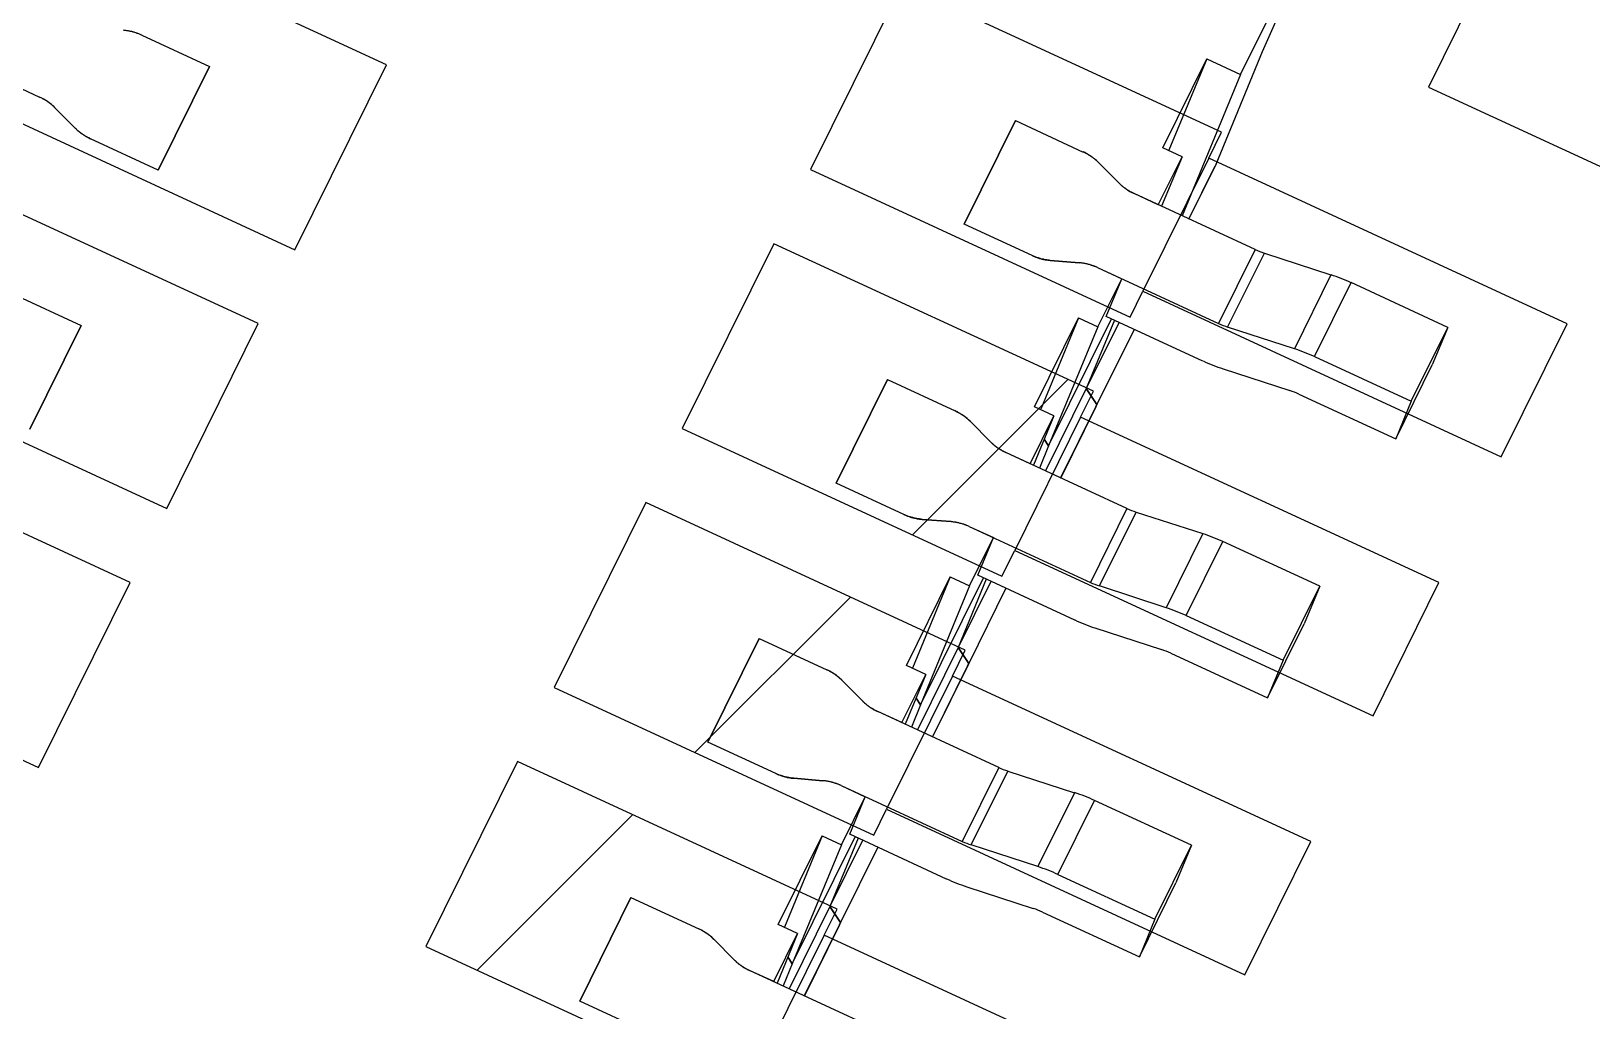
# Model space of a CAD drawing. Header units: millimetres. Extents: x 7 to 507, y -14 to 339.
# Drawn here: x 133.097 to 134.267, y 234.644 to 235.378 of the extents above; entities that cross this region are included whole.
import ezdxf

# ---------------------------------------------------------------- set-up
doc = ezdxf.new("R2010")
doc.units = ezdxf.units.MM
doc.header["$LTSCALE"] = 23.1
doc.layers.get('0').update_dxf_attribs({"linetype": 'CONTINUOUS'})
for name, color, linetype in [('_135680', 7, 'CONTINUOUS'), ('_139725', 7, 'CONTINUOUS'), ('_346969', 7, 'CONTINUOUS'), ('_367983', 7, 'CONTINUOUS'), ('_510059', 7, 'CONTINUOUS'), ('_524098', 7, 'CONTINUOUS'), ('_553651', 7, 'CONTINUOUS')]:
    doc.layers.add(name, color=color, linetype=linetype)

msp = doc.modelspace()

# ---------------------------------------------------------------- linework, layer by layer
at = {"color": 1}
for p, q in [((133.3638, 235.3529), (133.1243, 235.4635)), ((134.1861, 235.4194), (134.1449, 235.3362)), ((133.7503, 235.4129), (133.6816, 235.2743)), ((133.9898, 235.3023), (133.7503, 235.4129)), ((133.2952, 235.2143), (133.3638, 235.3529)), ((134.1449, 235.3362), (134.4098, 235.2139)), ((133.0556, 235.3249), (133.2952, 235.2143)), ((133.9802, 235.2829), (133.9898, 235.3023)), ((133.6816, 235.2743), (133.9212, 235.1637)), ((133.2677, 235.1589), (133.0282, 235.2695)), ((133.6542, 235.2188), (133.5855, 235.0802)), ((133.8937, 235.1082), (133.6542, 235.2188)), ((133.9212, 235.1637), (133.9308, 235.1831)), ((133.1991, 235.0203), (133.2677, 235.1589)), ((132.9595, 235.1309), (133.1991, 235.0203)), ((133.8841, 235.0888), (133.8937, 235.1082)), ((133.1716, 234.9648), (132.9321, 235.0755)), ((133.5855, 235.0802), (133.8251, 234.9696)), ((133.5581, 235.0248), (133.4894, 234.8862)), ((133.7976, 234.9142), (133.5581, 235.0248)), ((133.8251, 234.9696), (133.8347, 234.989)), ((133.103, 234.8262), (133.1716, 234.9648)), ((132.8634, 234.9368), (133.103, 234.8262)), ((133.788, 234.8948), (133.7976, 234.9142)), ((133.4894, 234.8862), (133.729, 234.7756)), ((133.462, 234.8307), (133.3933, 234.6921)), ((133.7015, 234.7201), (133.462, 234.8307)), ((133.729, 234.7756), (133.7386, 234.795)), ((133.6919, 234.7007), (133.7015, 234.7201)), ((133.3933, 234.6921), (133.6329, 234.5815))]:
    msp.add_line(p, q, dxfattribs=at)
at = {"color": 4}
for p, q in [((133.9802, 235.2829), (133.9308, 235.1831)), ((134.2488, 235.1588), (133.9802, 235.2829)), ((133.9308, 235.1831), (134.1994, 235.059)), ((134.1994, 235.059), (134.2488, 235.1588)), ((133.8841, 235.0888), (133.8347, 234.989)), ((134.1527, 234.9648), (133.8841, 235.0888)), ((133.8347, 234.989), (134.1033, 234.865)), ((134.1033, 234.865), (134.1527, 234.9648)), ((133.788, 234.8948), (133.7386, 234.795)), ((134.0566, 234.7707), (133.788, 234.8948)), ((133.7386, 234.795), (134.0072, 234.6709)), ((134.0072, 234.6709), (134.0566, 234.7707)), ((133.6919, 234.7007), (133.6425, 234.6009)), ((133.9605, 234.5767), (133.6919, 234.7007))]:
    msp.add_line(p, q, dxfattribs=at)
at = {"color": 2}
for p, q in [((133.7581, 235.0006), (133.8746, 235.1171)), ((133.595, 234.8375), (133.7115, 234.954)), ((133.4318, 234.6743), (133.5483, 234.7909))]:
    msp.add_line(p, q, dxfattribs=at)
at = {"layer": '_135680', "color": 7}
msp.add_line((133.0842, 235.181), (133.135, 235.1575), dxfattribs=at)
at = {"layer": '_135680', "color": 9}
msp.add_line((133.135, 235.1575), (133.0965, 235.0799), dxfattribs=at)
at = {"layer": '_139725', "color": 7}
for p, q in [((134.004, 235.3455), (134.0562, 235.4508)), ((134.0205, 235.3629), (134.0304, 235.3853)), ((133.1803, 235.3751), (133.2311, 235.3516)), ((133.9457, 235.2907), (133.9786, 235.3572)), ((133.9786, 235.3572), (133.9503, 235.2888)), ((133.9786, 235.3572), (134.004, 235.3455)), ((133.9856, 235.2785), (134.0205, 235.3629)), ((133.1926, 235.274), (133.2311, 235.3516)), ((134.004, 235.3455), (133.9602, 235.2397)), ((133.0856, 235.337), (133.1038, 235.3286)), ((133.1304, 235.3054), (133.1152, 235.3207)), ((133.8353, 235.311), (133.7969, 235.2334)), ((133.8353, 235.311), (133.8861, 235.2875)), ((133.1926, 235.274), (133.1418, 235.2974)), ((133.9602, 235.284), (133.9457, 235.2907)), ((133.8976, 235.2796), (133.9127, 235.2643)), ((133.9423, 235.2479), (133.9602, 235.284)), ((133.9602, 235.284), (133.9448, 235.2468)), ((133.9652, 235.2372), (133.9847, 235.2767)), ((133.9856, 235.2785), (133.9847, 235.2767)), ((133.9423, 235.2479), (133.9242, 235.2563)), ((133.8477, 235.2099), (133.7969, 235.2334)), ((133.8831, 235.2045), (133.8613, 235.2063)), ((133.8967, 235.2009), (133.9149, 235.1925)), ((133.897, 235.1565), (133.9149, 235.1925)), ((133.9032, 235.1643), (133.9149, 235.1925)), ((133.0842, 235.181), (133.135, 235.1575)), ((133.0965, 235.0799), (133.135, 235.1575)), ((133.8496, 235.0966), (133.8825, 235.1632)), ((133.8825, 235.1632), (133.8542, 235.0947)), ((133.8601, 235.0673), (133.9073, 235.1625)), ((133.8825, 235.1632), (133.897, 235.1565)), ((133.9128, 235.1596), (133.8883, 235.1103)), ((133.897, 235.1565), (133.8601, 235.0673)), ((133.9242, 235.1546), (133.8963, 235.0983)), ((133.7392, 235.1169), (133.7008, 235.0393)), ((133.7392, 235.1169), (133.79, 235.0935)), ((133.8963, 235.0983), (133.8883, 235.1103)), ((133.8462, 235.0539), (133.8641, 235.0899)), ((133.8641, 235.0899), (133.8487, 235.0528)), ((133.8641, 235.0899), (133.8496, 235.0966)), ((133.8955, 235.0965), (133.8963, 235.0983)), ((133.8015, 235.0855), (133.8166, 235.0702)), ((133.8568, 235.0724), (133.8601, 235.0673)), ((133.8462, 235.0539), (133.8281, 235.0623)), ((133.7516, 235.0159), (133.7008, 235.0393)), ((133.787, 235.0105), (133.7652, 235.0122)), ((133.8006, 235.0068), (133.8188, 234.9985)), ((133.8009, 234.9624), (133.8188, 234.9985)), ((133.8071, 234.9703), (133.8188, 234.9985)), ((133.7535, 234.9026), (133.7864, 234.9691)), ((133.7864, 234.9691), (133.7581, 234.9007)), ((133.764, 234.8733), (133.8112, 234.9684)), ((133.8009, 234.9624), (133.764, 234.8733)), ((133.7864, 234.9691), (133.8009, 234.9624)), ((133.8167, 234.9656), (133.7922, 234.9163)), ((133.8281, 234.9606), (133.8002, 234.9042)), ((133.6431, 234.9229), (133.6047, 234.8453)), ((133.6431, 234.9229), (133.6939, 234.8994)), ((133.8002, 234.9042), (133.7922, 234.9163)), ((133.768, 234.8959), (133.7535, 234.9026)), ((133.7994, 234.9025), (133.8002, 234.9042)), ((133.7054, 234.8915), (133.7205, 234.8762)), ((133.7501, 234.8599), (133.768, 234.8959)), ((133.768, 234.8959), (133.7526, 234.8587)), ((133.7607, 234.8783), (133.764, 234.8733)), ((133.7501, 234.8599), (133.732, 234.8682)), ((133.6555, 234.8218), (133.6047, 234.8453)), ((133.6909, 234.8164), (133.6691, 234.8182)), ((133.7045, 234.8128), (133.7227, 234.8044)), ((133.7048, 234.7684), (133.7227, 234.8044)), ((133.711, 234.7763), (133.7227, 234.8044)), ((133.6574, 234.7085), (133.6903, 234.7751)), ((133.6903, 234.7751), (133.662, 234.7066)), ((133.6679, 234.6792), (133.7151, 234.7744)), ((133.6903, 234.7751), (133.7048, 234.7684)), ((133.7206, 234.7715), (133.6962, 234.7222)), ((133.7048, 234.7684), (133.6679, 234.6792)), ((133.732, 234.7665), (133.7041, 234.7102)), ((133.547, 234.7289), (133.5086, 234.6512)), ((133.547, 234.7289), (133.5978, 234.7054)), ((133.7041, 234.7102), (133.6962, 234.7222)), ((133.654, 234.6658), (133.6719, 234.7018)), ((133.6719, 234.7018), (133.6565, 234.6647)), ((133.6719, 234.7018), (133.6574, 234.7085)), ((133.7033, 234.7084), (133.7041, 234.7102)), ((133.6093, 234.6974), (133.6244, 234.6821)), ((133.6646, 234.6843), (133.6679, 234.6792)), ((133.654, 234.6658), (133.6359, 234.6742)), ((133.5594, 234.6278), (133.5086, 234.6512))]:
    msp.add_line(p, q, dxfattribs=at)
at = {"layer": '_139725', "color": 9}
msp.add_line((133.9856, 235.2785), (133.9651, 235.2373), dxfattribs=at)
at = {"layer": '_139725', "color": 7}
for points in [[(133.1152, 235.3207), (133.1148, 235.3211), (133.1144, 235.3215), (133.114, 235.3219), (133.1135, 235.3223), (133.1131, 235.3226), (133.1127, 235.323), (133.1122, 235.3234), (133.1117, 235.3238), (133.1112, 235.3242), (133.1107, 235.3246), (133.1102, 235.3249), (133.1097, 235.3253), (133.1092, 235.3256), (133.1087, 235.326), (133.1081, 235.3263), (133.1076, 235.3266), (133.1071, 235.3269), (133.1065, 235.3272), (133.106, 235.3275), (133.1054, 235.3278), (133.1049, 235.3281), (133.1043, 235.3284), (133.1038, 235.3286)], [(133.1418, 235.2974), (133.1413, 235.2977), (133.1408, 235.298), (133.1402, 235.2982), (133.1397, 235.2985), (133.1392, 235.2988), (133.1387, 235.2991), (133.1381, 235.2994), (133.1376, 235.2997), (133.1371, 235.3), (133.1366, 235.3004), (133.1361, 235.3007), (133.1356, 235.301), (133.135, 235.3014), (133.1346, 235.3018), (133.1341, 235.3021), (133.1336, 235.3025), (133.1331, 235.3029), (133.1326, 235.3033), (133.1322, 235.3037), (133.1317, 235.3041), (133.1313, 235.3045), (133.1308, 235.305), (133.1304, 235.3054)], [(133.9127, 235.2643), (133.9131, 235.2639), (133.9136, 235.2635), (133.914, 235.2631), (133.9144, 235.2627), (133.9148, 235.2623), (133.9153, 235.262), (133.9157, 235.2616), (133.9162, 235.2612), (133.9167, 235.2608), (133.9172, 235.2604), (133.9177, 235.2601), (133.9182, 235.2597), (133.9188, 235.2594), (133.9193, 235.259), (133.9198, 235.2587), (133.9203, 235.2584), (133.9209, 235.258), (133.9214, 235.2577), (133.922, 235.2574), (133.9225, 235.2571), (133.9231, 235.2569), (133.9236, 235.2566), (133.9242, 235.2563)], [(133.8613, 235.2063), (133.8606, 235.2064), (133.86, 235.2064), (133.8594, 235.2065), (133.8587, 235.2066), (133.8581, 235.2067), (133.8575, 235.2068), (133.8568, 235.2069), (133.8562, 235.2071), (133.8556, 235.2072), (133.8549, 235.2073), (133.8543, 235.2075), (133.8537, 235.2077), (133.8531, 235.2079), (133.8525, 235.2081), (133.8518, 235.2083), (133.8512, 235.2085), (133.8506, 235.2087), (133.85, 235.2089), (133.8494, 235.2091), (133.8488, 235.2094), (133.8483, 235.2096), (133.8477, 235.2099)], [(133.8967, 235.2009), (133.8961, 235.2011), (133.8956, 235.2014), (133.895, 235.2017), (133.8944, 235.2019), (133.8938, 235.2021), (133.8932, 235.2023), (133.8926, 235.2025), (133.8919, 235.2027), (133.8913, 235.2029), (133.8907, 235.2031), (133.8901, 235.2033), (133.8895, 235.2034), (133.8888, 235.2036), (133.8882, 235.2037), (133.8876, 235.2039), (133.8869, 235.204), (133.8863, 235.2041), (133.8857, 235.2042), (133.885, 235.2043), (133.8844, 235.2044), (133.8838, 235.2044), (133.8831, 235.2045)], [(133.8166, 235.0702), (133.817, 235.0698), (133.8175, 235.0694), (133.8179, 235.069), (133.8183, 235.0687), (133.8187, 235.0683), (133.8192, 235.0679), (133.8196, 235.0675), (133.8201, 235.0671), (133.8206, 235.0667), (133.8211, 235.0664), (133.8216, 235.066), (133.8221, 235.0657), (133.8227, 235.0653), (133.8232, 235.065), (133.8237, 235.0646), (133.8242, 235.0643), (133.8248, 235.064), (133.8253, 235.0637), (133.8259, 235.0634), (133.8264, 235.0631), (133.827, 235.0628), (133.8275, 235.0625), (133.8281, 235.0623)], [(133.7652, 235.0122), (133.7645, 235.0123), (133.7639, 235.0124), (133.7633, 235.0125), (133.7626, 235.0125), (133.762, 235.0126), (133.7614, 235.0128), (133.7607, 235.0129), (133.7601, 235.013), (133.7595, 235.0132), (133.7588, 235.0133), (133.7582, 235.0135), (133.7576, 235.0136), (133.757, 235.0138), (133.7564, 235.014), (133.7558, 235.0142), (133.7551, 235.0144), (133.7545, 235.0146), (133.7539, 235.0149), (133.7533, 235.0151), (133.7527, 235.0153), (133.7522, 235.0156), (133.7516, 235.0159)], [(133.8006, 235.0068), (133.8, 235.0071), (133.7995, 235.0074), (133.7989, 235.0076), (133.7983, 235.0078), (133.7977, 235.0081), (133.7971, 235.0083), (133.7965, 235.0085), (133.7958, 235.0087), (133.7952, 235.0089), (133.7946, 235.0091), (133.794, 235.0092), (133.7934, 235.0094), (133.7927, 235.0096), (133.7921, 235.0097), (133.7915, 235.0098), (133.7908, 235.0099), (133.7902, 235.0101), (133.7896, 235.0102), (133.7889, 235.0102), (133.7883, 235.0103), (133.7877, 235.0104), (133.787, 235.0105)], [(133.7205, 234.8762), (133.7209, 234.8758), (133.7214, 234.8754), (133.7218, 234.875), (133.7222, 234.8746), (133.7226, 234.8742), (133.7231, 234.8739), (133.7235, 234.8735), (133.724, 234.8731), (133.7245, 234.8727), (133.725, 234.8723), (133.7255, 234.872), (133.726, 234.8716), (133.7266, 234.8713), (133.7271, 234.8709), (133.7276, 234.8706), (133.7281, 234.8703), (133.7287, 234.8699), (133.7292, 234.8696), (133.7298, 234.8693), (133.7303, 234.8691), (133.7309, 234.8688), (133.7314, 234.8685), (133.732, 234.8682)], [(133.6691, 234.8182), (133.6684, 234.8183), (133.6678, 234.8183), (133.6672, 234.8184), (133.6665, 234.8185), (133.6659, 234.8186), (133.6653, 234.8187), (133.6646, 234.8188), (133.664, 234.819), (133.6634, 234.8191), (133.6627, 234.8193), (133.6621, 234.8194), (133.6615, 234.8196), (133.6609, 234.8198), (133.6603, 234.82), (133.6597, 234.8202), (133.659, 234.8204), (133.6584, 234.8206), (133.6578, 234.8208), (133.6572, 234.8211), (133.6567, 234.8213), (133.6561, 234.8216), (133.6555, 234.8218)], [(133.7045, 234.8128), (133.7039, 234.8131), (133.7034, 234.8133), (133.7028, 234.8136), (133.7022, 234.8138), (133.7016, 234.814), (133.701, 234.8142), (133.7004, 234.8144), (133.6997, 234.8146), (133.6991, 234.8148), (133.6985, 234.815), (133.6979, 234.8152), (133.6973, 234.8154), (133.6966, 234.8155), (133.696, 234.8156), (133.6954, 234.8158), (133.6948, 234.8159), (133.6941, 234.816), (133.6935, 234.8161), (133.6928, 234.8162), (133.6922, 234.8163), (133.6916, 234.8163), (133.6909, 234.8164)], [(133.6244, 234.6821), (133.6248, 234.6817), (133.6253, 234.6813), (133.6257, 234.6809), (133.6261, 234.6806), (133.6265, 234.6802), (133.627, 234.6798), (133.6274, 234.6794), (133.6279, 234.679), (133.6284, 234.6786), (133.6289, 234.6783), (133.6294, 234.6779), (133.6299, 234.6776), (133.6305, 234.6772), (133.631, 234.6769), (133.6315, 234.6765), (133.632, 234.6762), (133.6326, 234.6759), (133.6331, 234.6756), (133.6337, 234.6753), (133.6342, 234.675), (133.6348, 234.6747), (133.6353, 234.6744), (133.6359, 234.6742)]]:
    msp.add_lwpolyline(points, dxfattribs=at)
for centre, radius, start, end in [((133.1631, 235.3382), 0.0407, 71.7775, 78.4338), ((133.1629, 235.3375), 0.0414, 65.2148, 71.7879), ((133.8689, 235.2503), 0.041, 58.6072, 65.2214), ((133.8697, 235.2515), 0.0395, 51.8372, 58.6176), ((133.8711, 235.2533), 0.0373, 44.7962, 51.8472), ((133.7728, 235.0562), 0.041, 58.6072, 65.2214), ((133.7736, 235.0575), 0.0395, 51.8372, 58.6176), ((133.775, 235.0593), 0.0373, 44.7962, 51.8472), ((133.6767, 234.8622), 0.041, 58.6072, 65.2214), ((133.6775, 234.8634), 0.0395, 51.8372, 58.6176), ((133.6789, 234.8652), 0.0373, 44.7962, 51.8472), ((133.5806, 234.6681), 0.041, 58.6072, 65.2214), ((133.5814, 234.6694), 0.0395, 51.8372, 58.6176), ((133.5828, 234.6712), 0.0373, 44.7962, 51.8472)]:
    msp.add_arc(centre, radius, start, end, dxfattribs=at)
at = {"layer": '_346969', "color": 9}
for p, q in [((133.7008, 235.0393), (133.7392, 235.1169)), ((133.9188, 235.0204), (133.8914, 234.9649)), ((133.8982, 234.9623), (133.9257, 235.0177)), ((133.9756, 235.0015), (133.9482, 234.946)), ((133.9632, 234.9401), (133.9907, 234.9956))]:
    msp.add_line(p, q, dxfattribs=at)
at = {"layer": '_346969', "color": 7}
for p, q in [((133.7392, 235.1169), (133.79, 235.0935)), ((133.8166, 235.0702), (133.8015, 235.0855)), ((133.9188, 235.0204), (133.8281, 235.0623)), ((133.7516, 235.0159), (133.7008, 235.0393)), ((133.9257, 235.0177), (133.9756, 235.0015)), ((133.7652, 235.0122), (133.787, 235.0105)), ((133.8006, 235.0068), (133.8914, 234.9649)), ((134.0633, 234.9621), (133.9907, 234.9956)), ((133.8797, 234.9368), (133.8071, 234.9703)), ((133.764, 234.8733), (133.8112, 234.9684)), ((133.8134, 234.9674), (133.7922, 234.9163)), ((133.9482, 234.946), (133.8982, 234.9623)), ((134.0358, 234.9066), (134.0633, 234.9621)), ((134.0633, 234.9621), (134.0516, 234.9339)), ((133.9632, 234.9401), (134.0358, 234.9066)), ((133.8948, 234.9309), (133.9447, 234.9147)), ((134.0242, 234.8785), (134.0516, 234.9339)), ((133.7922, 234.9163), (133.7617, 234.8545)), ((133.7922, 234.9163), (133.8002, 234.9042)), ((133.9516, 234.912), (134.0242, 234.8785)), ((133.8002, 234.9042), (133.773, 234.8493)), ((133.7994, 234.9024), (133.7731, 234.8493)), ((133.8002, 234.9042), (133.7994, 234.9024)), ((134.0358, 234.9066), (134.0242, 234.8785)), ((133.764, 234.8733), (133.7607, 234.8783)), ((133.764, 234.8733), (133.7572, 234.8566))]:
    msp.add_line(p, q, dxfattribs=at)
for points in [[(133.8015, 235.0855), (133.8011, 235.0859), (133.8006, 235.0863), (133.8002, 235.0867), (133.7998, 235.0871), (133.7994, 235.0875), (133.7989, 235.0879), (133.7985, 235.0883), (133.798, 235.0886), (133.7975, 235.089), (133.797, 235.0894), (133.7965, 235.0898), (133.796, 235.0901), (133.7954, 235.0905), (133.7949, 235.0908), (133.7944, 235.0911), (133.7939, 235.0915), (133.7933, 235.0918), (133.7928, 235.0921), (133.7922, 235.0924), (133.7917, 235.0927), (133.7911, 235.0929), (133.7906, 235.0932), (133.79, 235.0935)], [(133.8281, 235.0623), (133.8275, 235.0625), (133.827, 235.0628), (133.8265, 235.0631), (133.826, 235.0633), (133.8254, 235.0636), (133.8249, 235.0639), (133.8244, 235.0642), (133.8239, 235.0645), (133.8233, 235.0649), (133.8228, 235.0652), (133.8223, 235.0655), (133.8218, 235.0659), (133.8213, 235.0662), (133.8208, 235.0666), (133.8203, 235.067), (133.8198, 235.0674), (133.8194, 235.0677), (133.8189, 235.0681), (133.8184, 235.0685), (133.818, 235.069), (133.8175, 235.0694), (133.8171, 235.0698), (133.8166, 235.0702)], [(133.7516, 235.0159), (133.7521, 235.0156), (133.7527, 235.0154), (133.7532, 235.0152), (133.7538, 235.0149), (133.7543, 235.0147), (133.7549, 235.0145), (133.7555, 235.0143), (133.756, 235.0141), (133.7566, 235.0139), (133.7572, 235.0137), (133.7578, 235.0136), (133.7584, 235.0134), (133.759, 235.0133), (133.7596, 235.0131), (133.7603, 235.013), (133.7609, 235.0128), (133.7615, 235.0127), (133.7621, 235.0126), (133.7627, 235.0125), (133.7633, 235.0124), (133.7639, 235.0124), (133.7645, 235.0123), (133.7652, 235.0122)]]:
    msp.add_lwpolyline(points, dxfattribs=at)
for centre, radius, start, end in [((133.9449, 235.0768), 0.0622, 245.2036, 251.9768), ((133.7838, 234.9718), 0.0388, 78.4075, 85.2823), ((133.7835, 234.9701), 0.0405, 71.7683, 78.443), ((133.7833, 234.9692), 0.0414, 65.2148, 71.7879), ((133.9337, 234.8723), 0.1358, 65.1782, 72.0022), ((133.9173, 235.021), 0.0617, 245.1782, 252.0022), ((133.9371, 235.061), 0.1368, 245.2036, 251.9768), ((133.9058, 234.8159), 0.1368, 65.2036, 71.9768), ((133.9257, 234.8559), 0.0617, 65.1782, 72.0022)]:
    msp.add_arc(centre, radius, start, end, dxfattribs=at)
at = {"layer": '_367983', "color": 9}
for p, q in [((133.7969, 235.2334), (133.8353, 235.311)), ((134.0149, 235.2144), (133.9875, 235.159)), ((133.9943, 235.1563), (134.0218, 235.2117)), ((134.0717, 235.1955), (134.0443, 235.1401)), ((134.0593, 235.1342), (134.0868, 235.1896))]:
    msp.add_line(p, q, dxfattribs=at)
at = {"layer": '_367983', "color": 7}
for p, q in [((133.8353, 235.311), (133.8861, 235.2875)), ((133.9127, 235.2643), (133.8976, 235.2796)), ((134.0149, 235.2144), (133.9242, 235.2563)), ((133.8477, 235.2099), (133.7969, 235.2334)), ((133.8613, 235.2063), (133.8831, 235.2045)), ((134.0218, 235.2117), (134.0717, 235.1955)), ((133.8967, 235.2009), (133.9875, 235.159)), ((134.1594, 235.1561), (134.0868, 235.1896)), ((133.8601, 235.0673), (133.9073, 235.1625)), ((133.9095, 235.1615), (133.8883, 235.1103)), ((133.9758, 235.1308), (133.9032, 235.1643)), ((134.0443, 235.1401), (133.9943, 235.1563)), ((134.1319, 235.1007), (134.1594, 235.1561)), ((134.1594, 235.1561), (134.1477, 235.1279)), ((134.0593, 235.1342), (134.1319, 235.1007)), ((133.9909, 235.1249), (134.0408, 235.1087)), ((134.1203, 235.0725), (134.1477, 235.1279)), ((133.8883, 235.1103), (133.8578, 235.0486)), ((133.8883, 235.1103), (133.8963, 235.0983)), ((134.0477, 235.106), (134.1203, 235.0725)), ((134.1319, 235.1007), (134.1203, 235.0725)), ((133.8963, 235.0983), (133.8691, 235.0433)), ((133.8955, 235.0965), (133.8692, 235.0433)), ((133.8963, 235.0983), (133.8955, 235.0965)), ((133.8601, 235.0673), (133.8533, 235.0507)), ((133.8601, 235.0673), (133.8568, 235.0724))]:
    msp.add_line(p, q, dxfattribs=at)
for points in [[(133.8976, 235.2796), (133.8972, 235.28), (133.8967, 235.2804), (133.8963, 235.2808), (133.8959, 235.2812), (133.8955, 235.2815), (133.895, 235.2819), (133.8946, 235.2823), (133.8941, 235.2827), (133.8936, 235.2831), (133.8931, 235.2834), (133.8926, 235.2838), (133.8921, 235.2842), (133.8915, 235.2845), (133.891, 235.2848), (133.8905, 235.2852), (133.89, 235.2855), (133.8894, 235.2858), (133.8889, 235.2861), (133.8883, 235.2864), (133.8878, 235.2867), (133.8872, 235.287), (133.8867, 235.2873), (133.8861, 235.2875)], [(133.9242, 235.2563), (133.9236, 235.2566), (133.9231, 235.2568), (133.9226, 235.2571), (133.9221, 235.2574), (133.9215, 235.2577), (133.921, 235.258), (133.9205, 235.2583), (133.92, 235.2586), (133.9194, 235.2589), (133.9189, 235.2592), (133.9184, 235.2596), (133.9179, 235.2599), (133.9174, 235.2603), (133.9169, 235.2607), (133.9164, 235.261), (133.9159, 235.2614), (133.9155, 235.2618), (133.915, 235.2622), (133.9145, 235.2626), (133.9141, 235.263), (133.9136, 235.2634), (133.9132, 235.2638), (133.9127, 235.2643)], [(133.8477, 235.2099), (133.8482, 235.2097), (133.8488, 235.2094), (133.8493, 235.2092), (133.8499, 235.209), (133.8504, 235.2088), (133.851, 235.2086), (133.8516, 235.2084), (133.8521, 235.2082), (133.8527, 235.208), (133.8533, 235.2078), (133.8539, 235.2076), (133.8545, 235.2075), (133.8551, 235.2073), (133.8557, 235.2072), (133.8563, 235.207), (133.857, 235.2069), (133.8576, 235.2068), (133.8582, 235.2067), (133.8588, 235.2066), (133.8594, 235.2065), (133.86, 235.2064), (133.8606, 235.2064), (133.8613, 235.2063)]]:
    msp.add_lwpolyline(points, dxfattribs=at)
for centre, radius, start, end in [((133.8799, 235.1658), 0.0388, 78.4075, 85.2823), ((134.041, 235.2709), 0.0622, 245.2036, 251.9768), ((133.8796, 235.1641), 0.0405, 71.7683, 78.443), ((133.8794, 235.1633), 0.0414, 65.2148, 71.7879), ((134.0298, 235.0663), 0.1358, 65.1782, 72.0022), ((134.0134, 235.215), 0.0617, 245.1782, 252.0022), ((134.0019, 235.01), 0.1368, 65.2036, 71.9768), ((134.0332, 235.2551), 0.1368, 245.2036, 251.9768), ((134.0218, 235.05), 0.0617, 65.1782, 72.0022)]:
    msp.add_arc(centre, radius, start, end, dxfattribs=at)
at = {"layer": '_510059', "color": 9}
for p, q in [((133.6047, 234.8453), (133.6431, 234.9229)), ((133.8227, 234.8263), (133.7953, 234.7709)), ((133.8021, 234.7682), (133.8296, 234.8236)), ((133.8795, 234.8074), (133.8521, 234.752)), ((133.8671, 234.7461), (133.8946, 234.8015))]:
    msp.add_line(p, q, dxfattribs=at)
at = {"layer": '_510059', "color": 7}
for p, q in [((133.6431, 234.9229), (133.6939, 234.8994)), ((133.7205, 234.8762), (133.7054, 234.8915)), ((133.8227, 234.8263), (133.732, 234.8682)), ((133.6555, 234.8218), (133.6047, 234.8453)), ((133.6691, 234.8182), (133.6909, 234.8164)), ((133.8296, 234.8236), (133.8795, 234.8074)), ((133.7045, 234.8128), (133.7953, 234.7709)), ((133.9672, 234.768), (133.8946, 234.8015)), ((133.6679, 234.6792), (133.7151, 234.7744)), ((133.7173, 234.7734), (133.6962, 234.7222)), ((133.7836, 234.7427), (133.711, 234.7763)), ((133.8521, 234.752), (133.8021, 234.7682)), ((133.9397, 234.7126), (133.9672, 234.768)), ((133.9672, 234.768), (133.9555, 234.7398)), ((133.7987, 234.7368), (133.8486, 234.7206)), ((133.8671, 234.7461), (133.9397, 234.7126)), ((133.9281, 234.6844), (133.9555, 234.7398)), ((133.6962, 234.7222), (133.6656, 234.6605)), ((133.6962, 234.7222), (133.7041, 234.7102)), ((133.8555, 234.7179), (133.9281, 234.6844)), ((133.7041, 234.7102), (133.6769, 234.6552)), ((133.7033, 234.7084), (133.677, 234.6552)), ((133.7041, 234.7102), (133.7033, 234.7084)), ((133.9397, 234.7126), (133.9281, 234.6844)), ((133.6679, 234.6792), (133.6611, 234.6626)), ((133.6679, 234.6792), (133.6646, 234.6843))]:
    msp.add_line(p, q, dxfattribs=at)
for points in [[(133.7054, 234.8915), (133.705, 234.8919), (133.7045, 234.8923), (133.7041, 234.8927), (133.7037, 234.8931), (133.7033, 234.8934), (133.7028, 234.8938), (133.7024, 234.8942), (133.7019, 234.8946), (133.7014, 234.895), (133.7009, 234.8953), (133.7004, 234.8957), (133.6999, 234.8961), (133.6993, 234.8964), (133.6988, 234.8967), (133.6983, 234.8971), (133.6978, 234.8974), (133.6972, 234.8977), (133.6967, 234.898), (133.6961, 234.8983), (133.6956, 234.8986), (133.695, 234.8989), (133.6945, 234.8992), (133.6939, 234.8994)], [(133.732, 234.8682), (133.7314, 234.8685), (133.7309, 234.8687), (133.7304, 234.869), (133.7299, 234.8693), (133.7293, 234.8696), (133.7288, 234.8699), (133.7283, 234.8702), (133.7278, 234.8705), (133.7272, 234.8708), (133.7267, 234.8711), (133.7262, 234.8715), (133.7257, 234.8718), (133.7252, 234.8722), (133.7247, 234.8726), (133.7242, 234.8729), (133.7237, 234.8733), (133.7233, 234.8737), (133.7228, 234.8741), (133.7223, 234.8745), (133.7219, 234.8749), (133.7214, 234.8753), (133.721, 234.8757), (133.7205, 234.8762)], [(133.6555, 234.8218), (133.656, 234.8216), (133.6566, 234.8213), (133.6571, 234.8211), (133.6577, 234.8209), (133.6582, 234.8207), (133.6588, 234.8205), (133.6594, 234.8203), (133.66, 234.8201), (133.6605, 234.8199), (133.6611, 234.8197), (133.6617, 234.8195), (133.6623, 234.8194), (133.6629, 234.8192), (133.6635, 234.8191), (133.6642, 234.8189), (133.6648, 234.8188), (133.6654, 234.8187), (133.666, 234.8186), (133.6666, 234.8185), (133.6672, 234.8184), (133.6678, 234.8183), (133.6684, 234.8183), (133.6691, 234.8182)]]:
    msp.add_lwpolyline(points, dxfattribs=at)
for centre, radius, start, end in [((133.8488, 234.8828), 0.0622, 245.2036, 251.9768), ((133.6877, 234.7777), 0.0388, 78.4075, 85.2823), ((133.6874, 234.776), 0.0405, 71.7683, 78.443), ((133.6872, 234.7752), 0.0414, 65.2148, 71.7879), ((133.8376, 234.6783), 0.1358, 65.1782, 72.0022), ((133.8212, 234.8269), 0.0617, 245.1782, 252.0022), ((133.8097, 234.6219), 0.1368, 65.2036, 71.9768), ((133.841, 234.867), 0.1368, 245.2036, 251.9768), ((133.8296, 234.6619), 0.0617, 65.1782, 72.0022)]:
    msp.add_arc(centre, radius, start, end, dxfattribs=at)
at = {"layer": '_524098', "color": 7}
for p, q in [((133.013, 235.3705), (133.1038, 235.3286)), ((133.1803, 235.3751), (133.2311, 235.3516)), ((133.1152, 235.3207), (133.1304, 235.3054)), ((133.1926, 235.274), (133.1418, 235.2974))]:
    msp.add_line(p, q, dxfattribs=at)
at = {"layer": '_524098', "color": 9}
msp.add_line((133.2311, 235.3516), (133.1926, 235.274), dxfattribs=at)
at = {"layer": '_524098', "color": 7}
for points in [[(133.1803, 235.3751), (133.1797, 235.3753), (133.1792, 235.3755), (133.1786, 235.3758), (133.1781, 235.376), (133.1775, 235.3762), (133.177, 235.3764), (133.1764, 235.3766), (133.1758, 235.3768), (133.1752, 235.377), (133.1746, 235.3772), (133.174, 235.3774), (133.1734, 235.3775), (133.1728, 235.3777), (133.1722, 235.3778), (133.1716, 235.3779), (133.171, 235.3781), (133.1704, 235.3782), (133.1698, 235.3783), (133.1691, 235.3784), (133.1685, 235.3785), (133.1679, 235.3786), (133.1673, 235.3786), (133.1667, 235.3787)], [(133.1304, 235.3054), (133.1308, 235.305), (133.1312, 235.3046), (133.1316, 235.3042), (133.132, 235.3038), (133.1325, 235.3034), (133.1329, 235.3031), (133.1334, 235.3027), (133.1339, 235.3023), (133.1344, 235.3019), (133.1349, 235.3015), (133.1354, 235.3012), (133.1359, 235.3008), (133.1364, 235.3005), (133.1369, 235.3001), (133.1374, 235.2998), (133.138, 235.2995), (133.1385, 235.2992), (133.1391, 235.2988), (133.1396, 235.2986), (133.1402, 235.2983), (133.1407, 235.298), (133.1413, 235.2977), (133.1418, 235.2974)]]:
    msp.add_lwpolyline(points, dxfattribs=at)
for centre, radius, start, end in [((133.0866, 235.2914), 0.041, 58.6072, 65.2214), ((133.0873, 235.2925), 0.0397, 51.85, 58.6048), ((133.0886, 235.2943), 0.0375, 44.8183, 51.8251)]:
    msp.add_arc(centre, radius, start, end, dxfattribs=at)
at = {"layer": '_553651', "color": 9}
msp.add_line((133.5086, 234.6512), (133.547, 234.7289), dxfattribs=at)
at = {"layer": '_553651', "color": 7}
for p, q in [((133.547, 234.7289), (133.5978, 234.7054)), ((133.6244, 234.6821), (133.6093, 234.6974)), ((133.7266, 234.6323), (133.6359, 234.6742)), ((133.5594, 234.6278), (133.5086, 234.6512))]:
    msp.add_line(p, q, dxfattribs=at)
for points in [[(133.6093, 234.6974), (133.6089, 234.6978), (133.6084, 234.6982), (133.608, 234.6986), (133.6076, 234.699), (133.6072, 234.6994), (133.6067, 234.6998), (133.6063, 234.7002), (133.6058, 234.7005), (133.6053, 234.7009), (133.6048, 234.7013), (133.6043, 234.7017), (133.6038, 234.702), (133.6032, 234.7024), (133.6027, 234.7027), (133.6022, 234.703), (133.6017, 234.7034), (133.6011, 234.7037), (133.6006, 234.704), (133.6, 234.7043), (133.5995, 234.7046), (133.5989, 234.7048), (133.5984, 234.7051), (133.5978, 234.7054)], [(133.6359, 234.6742), (133.6353, 234.6744), (133.6348, 234.6747), (133.6343, 234.675), (133.6338, 234.6752), (133.6332, 234.6755), (133.6327, 234.6758), (133.6322, 234.6761), (133.6317, 234.6764), (133.6311, 234.6768), (133.6306, 234.6771), (133.6301, 234.6774), (133.6296, 234.6778), (133.6291, 234.6781), (133.6286, 234.6785), (133.6281, 234.6789), (133.6276, 234.6793), (133.6272, 234.6796), (133.6267, 234.68), (133.6262, 234.6804), (133.6258, 234.6809), (133.6253, 234.6813), (133.6249, 234.6817), (133.6244, 234.6821)]]:
    msp.add_lwpolyline(points, dxfattribs=at)

doc.saveas('drawing.dxf')
